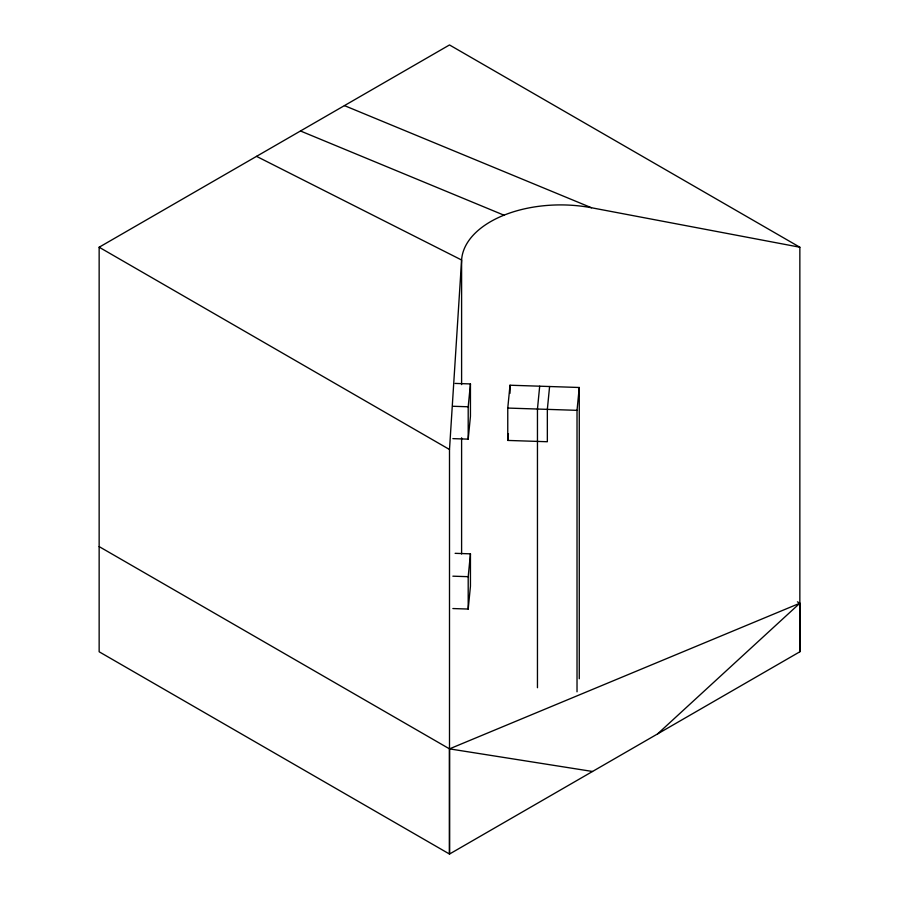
<?xml version="1.0" encoding="UTF-8"?>
<svg xmlns="http://www.w3.org/2000/svg" width="899" height="899" viewBox="0 0 899 899"><rect width="100%" height="100%" fill="white"/><g stroke="black" fill="none" stroke-linecap="round" stroke-linejoin="round"><path stroke-width="1.35" d="M799.852 651.775L799.852 247.225L449.5 44.95L99.148 247.225L99.148 651.775L449.5 854.05L799.852 651.775L799.852 603.229L797.424 601.836M99.148 546.592L449.5 748.867L449.5 854.05L449.5 449.5L461.603 260.013A99.092 57.21 0 0 1 591.52 207.759L799.852 247.225M452.871 438.633L468.199 439.139L468.199 406.775L470.447 383.929L455.119 383.423M468.199 439.139L470.447 416.293L470.447 383.929M452.871 608.544L468.199 609.05L468.199 576.686L470.447 553.84L455.119 553.334M468.199 609.05L470.447 586.204L470.447 553.84M549.592 386.514L547.345 409.371L547.345 441.735L507.766 440.431L507.766 408.067L510.014 385.222L579.271 387.491L579.271 678.767M507.766 440.431L508.429 433.711M539.692 386.199L537.456 409.045L537.456 687.713M577.023 691.814L577.023 410.337L579.271 387.491M657.54 733.944L799.852 603.229L449.5 748.867L592.52 771.477M452.871 406.269L468.199 406.775M507.766 408.067L577.023 410.337M452.871 576.18L468.199 576.686M344.429 105.61L591.52 207.759M300.48 130.984L503.979 215.187M256.53 156.359L461.603 260.013L461.603 384.603M99.148 247.225L449.5 449.5M510.014 385.222L510.014 393.312M461.603 437.802L461.603 553.986"/></g></svg>
